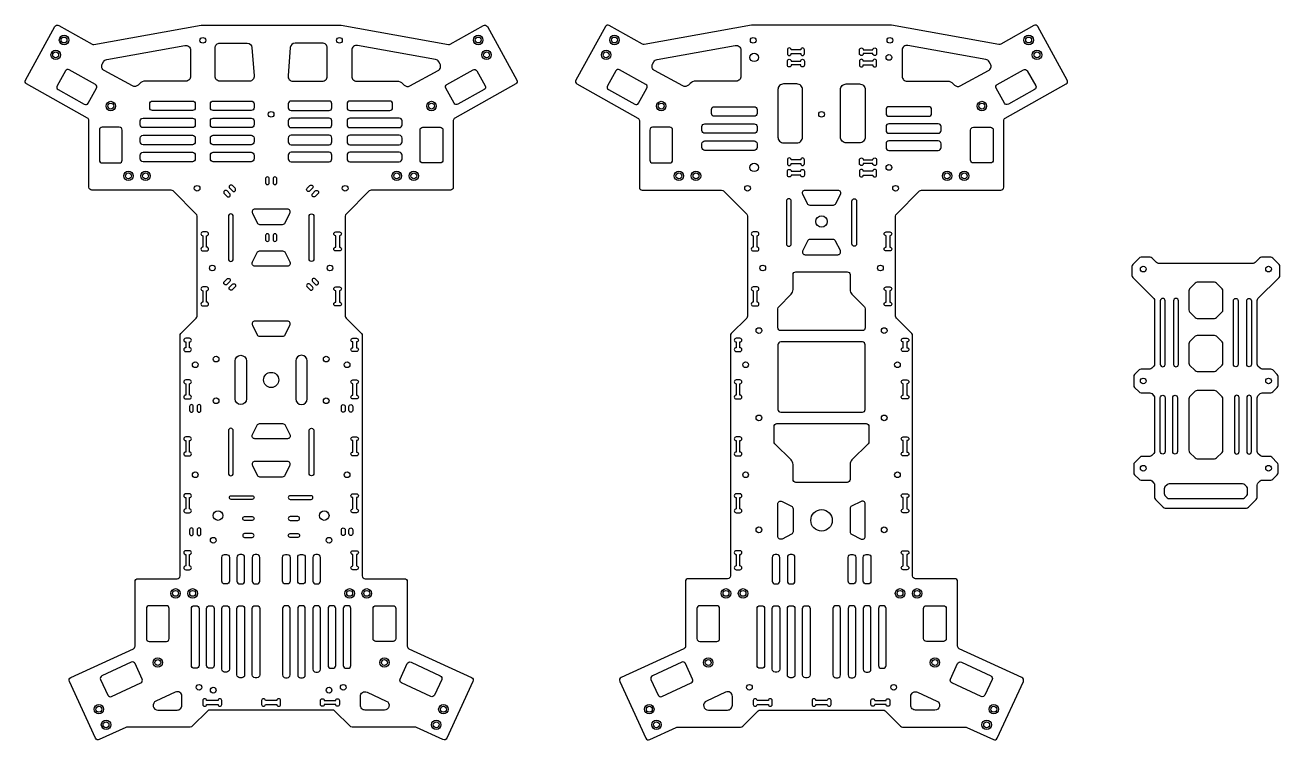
# Model space of a CAD drawing. Header units: millimetres. Extents: x -130 to 2530, y -190 to 187.
# Drawn here: x -130 to 532, y -190 to 187 of the extents above; entities that cross this region are included whole.
import ezdxf

# ---------------------------------------------------------------- set-up
doc = ezdxf.new("R2010")
doc.units = ezdxf.units.MM
doc.layers.add('CNC', color=7, linetype='Continuous')

msp = doc.modelspace()

# ---------------------------------------------------------------- linework, layer by layer
at = {"layer": 'CNC'}
for points in [[(-47.56, 24.44), (-39.44, 32.56, 0.198912), (-39, 33.62), (-39, 86.38, 0.198912), (-39.44, 87.44), (-51.6, 99.6, 0.198912), (-52.66, 100.04), (-94.49, 100.04, -0.414214), (-95.99, 101.54), (-95.99, 136.66, 0.271057), (-96.75, 137.97), (-128.88, 156.02, -0.411704), (-129.45, 158.05), (-113.92, 186.26, -0.416256), (-111.87, 186.84), (-94.38, 177.05, 0.173542), (-93.38, 176.88), (-36.91, 186.98), (-36.65, 187), (36.65, 187, -0.044259), (36.91, 186.98), (93.38, 176.88, 0.173542), (94.38, 177.05), (111.87, 186.84, -0.416256), (113.92, 186.26), (129.45, 158.05, -0.411704), (128.88, 156.02), (96.75, 137.97, 0.271057), (95.99, 136.66), (95.99, 101.54, -0.414214), (94.49, 100.04), (52.66, 100.04, 0.198912), (51.6, 99.6), (39.44, 87.44, 0.198912), (39, 86.38), (39, 33.62, 0.198912), (39.44, 32.56), (47.56, 24.44, -0.198912), (48, 23.38), (48, 18.38), (48, -103.3, 0.414214), (49.5, -104.8), (70.21, -104.8, -0.414214), (71.71, -106.3), (71.71, -140.31, 0.29265), (72.58, -141.68), (105.6, -156.9, -0.414214), (106.33, -158.89), (92.52, -188.86, -0.414214), (90.53, -189.59), (76.53, -183.14, 0.108421), (75.9, -183), (42.62, -183, -0.198912), (41.56, -182.56), (33.44, -174.44, 0.198912), (32.38, -174), (-32.38, -174, 0.198912), (-33.44, -174.44), (-41.56, -182.56, -0.198912), (-42.62, -183), (-75.9, -183, 0.108421), (-76.53, -183.14), (-90.53, -189.59, -0.414214), (-92.52, -188.86), (-106.33, -158.89, -0.414214), (-105.6, -156.9), (-72.58, -141.68, 0.29265), (-71.71, -140.31), (-71.71, -106.3, -0.414214), (-70.21, -104.8), (-49.5, -104.8, 0.414214), (-48, -103.3), (-48, 18.38), (-48, 23.38, -0.198912)], [(337.56, 24.44), (329.44, 32.56, -0.198912), (329, 33.62), (329, 86.38, -0.198912), (329.44, 87.44), (341.6, 99.6, -0.198912), (342.66, 100.04), (384.49, 100.04, 0.414214), (385.99, 101.54), (385.99, 136.66, -0.271057), (386.75, 137.97), (418.88, 156.02, 0.411704), (419.45, 158.05), (403.92, 186.26, 0.416256), (401.87, 186.84), (384.38, 177.05, -0.173542), (383.38, 176.88), (326.91, 186.98), (326.65, 187), (253.35, 187, 0.044259), (253.09, 186.98), (196.62, 176.88, -0.173542), (195.62, 177.05), (178.13, 186.84, 0.416256), (176.08, 186.26), (160.55, 158.05, 0.411704), (161.12, 156.02), (193.25, 137.97, -0.271057), (194.01, 136.66), (194.01, 101.54, 0.414214), (195.51, 100.04), (237.34, 100.04, -0.198912), (238.4, 99.6), (250.56, 87.44, -0.198912), (251, 86.38), (251, 33.62, -0.198912), (250.56, 32.56), (242.44, 24.44, 0.198912), (242, 23.38), (242, 18.38), (242, -103.3, -0.414214), (240.5, -104.8), (219.79, -104.8, 0.414214), (218.29, -106.3), (218.29, -140.31, -0.29265), (217.42, -141.68), (184.4, -156.9, 0.414214), (183.67, -158.89), (197.48, -188.86, 0.414214), (199.47, -189.59), (213.47, -183.14, -0.108421), (214.1, -183), (247.38, -183, 0.198912), (248.44, -182.56), (256.56, -174.44, -0.198912), (257.62, -174), (322.38, -174, -0.198912), (323.44, -174.44), (331.56, -182.56, 0.198912), (332.62, -183), (365.9, -183, -0.108421), (366.53, -183.14), (380.53, -189.59, 0.414214), (382.52, -188.86), (396.33, -158.89, 0.414214), (395.6, -156.9), (362.58, -141.68, -0.29265), (361.71, -140.31), (361.71, -106.3, 0.414214), (360.21, -104.8), (339.5, -104.8, -0.414214), (338, -103.3), (338, 18.38), (338, 23.38, 0.198912)], [(-88.99, 166.47), (-88.31, 167.7, -0.226362), (-86.56, 168.96), (-45.44, 176.31, -0.467035), (-42.5, 173.85), (-42.5, 160, -0.414214), (-45, 157.5), (-66.38, 157.5, 0.198912), (-69.21, 156.33), (-70.13, 155.41, -0.332122), (-73.09, 154.98), (-87.99, 163.07, -0.416028)], [(-29.5, 160), (-29.5, 175, -0.414214), (-27, 177.5), (-12.58, 177.5, -0.39147), (-10.09, 175.2), (-8.92, 160.2, -0.437329), (-11.41, 157.5), (-27, 157.5, -0.414214)], [(29.5, 160), (29.5, 175, 0.414214), (27, 177.5), (12.58, 177.5, 0.39147), (10.09, 175.2), (8.92, 160.2, 0.437329), (11.41, 157.5), (27, 157.5, 0.414214)], [(88.99, 166.47), (88.31, 167.7, 0.226362), (86.56, 168.96), (45.44, 176.31, 0.467035), (42.5, 173.85), (42.5, 160, 0.414214), (45, 157.5), (66.38, 157.5, -0.198912), (69.21, 156.33), (70.13, 155.41, 0.332122), (73.09, 154.98), (87.99, 163.07, 0.416028)], [(201.01, 166.47), (201.69, 167.7, -0.226362), (203.44, 168.96), (244.56, 176.31, -0.467035), (247.5, 173.85), (247.5, 160, -0.414214), (245, 157.5), (223.62, 157.5, 0.198912), (220.79, 156.33), (219.87, 155.41, -0.332122), (216.91, 154.98), (202.01, 163.07, -0.416028)], [(279, 172, 1), (281, 172), (281, 174, 1), (279, 174), (274, 174, 1), (272, 174), (272, 173), (272, 172, 1), (274, 172)], [(317, 174, -1), (319, 174), (319, 173), (319, 172, -1), (317, 172), (312, 172, -1), (310, 172), (310, 174, -1), (312, 174)], [(378.99, 166.47), (378.31, 167.7, 0.226362), (376.56, 168.96), (335.44, 176.31, 0.467035), (332.5, 173.85), (332.5, 160, 0.414214), (335, 157.5), (356.38, 157.5, -0.198912), (359.21, 156.33), (360.13, 155.41, 0.332122), (363.09, 154.98), (377.99, 163.07, 0.416028)], [(279, 168, -1), (281, 168), (281, 166, -1), (279, 166), (274, 166, -1), (272, 166), (272, 167), (272, 168, -1), (274, 168)], [(317, 166, 1), (319, 166), (319, 167), (319, 168, 1), (317, 168), (312, 168, 1), (310, 168), (310, 166, 1), (312, 166)], [(-96.4, 145.86), (-92, 153.71, 0.414214), (-92.58, 155.75), (-106.38, 163.48, 0.414214), (-108.42, 162.91), (-112.82, 155.05, 0.414214), (-112.25, 153.01), (-98.44, 145.28, 0.414214)], [(96.4, 145.86), (92, 153.71, -0.414214), (92.58, 155.75), (106.38, 163.48, -0.414214), (108.42, 162.91), (112.82, 155.05, -0.414214), (112.25, 153.01), (98.44, 145.28, -0.414214)], [(193.6, 145.86), (198, 153.71, 0.414214), (197.42, 155.75), (183.62, 163.48, 0.414214), (181.58, 162.91), (177.18, 155.05, 0.414214), (177.75, 153.01), (191.56, 145.28, 0.414214)], [(386.4, 145.86), (382, 153.71, -0.414214), (382.58, 155.75), (396.38, 163.48, -0.414214), (398.42, 162.91), (402.82, 155.05, -0.414214), (402.25, 153.01), (388.44, 145.28, -0.414214)], [(270, 125), (277, 125, 0.414214), (280, 128), (280, 153, 0.414214), (277, 156), (270, 156, 0.414214), (267, 153), (267, 128, 0.414214)], [(313, 153), (313, 128, -0.414214), (310, 125), (303, 125, -0.414214), (300, 128), (300, 153, -0.414214), (303, 156), (310, 156, -0.414214)], [(-41.5, 142), (-62.5, 142, -0.414214), (-64, 143.5), (-64, 145.5, -0.414214), (-62.5, 147), (-41.5, 147, -0.414214), (-40, 145.5), (-40, 143.5, -0.414214)], [(-30.5, 147), (-10.5, 147, -0.414214), (-9, 145.5), (-9, 143.5, -0.414214), (-10.5, 142), (-30.5, 142, -0.414214), (-32, 143.5), (-32, 145.5, -0.414214)], [(30.5, 147), (10.5, 147, 0.414214), (9, 145.5), (9, 143.5, 0.414214), (10.5, 142), (30.5, 142, 0.414214), (32, 143.5), (32, 145.5, 0.414214)], [(41.5, 142), (62.5, 142, 0.414214), (64, 143.5), (64, 145.5, 0.414214), (62.5, 147), (41.5, 147, 0.414214), (40, 145.5), (40, 143.5, 0.414214)], [(254.5, 139), (233.5, 139, -0.414214), (232, 140.5), (232, 142.5, -0.414214), (233.5, 144), (254.5, 144, -0.414214), (256, 142.5), (256, 140.5, -0.414214)], [(325.5, 139), (346.5, 139, 0.414214), (348, 140.5), (348, 142.5, 0.414214), (346.5, 144), (325.5, 144, 0.414214), (324, 142.5), (324, 140.5, 0.414214)], [(-79.99, 133.21), (-88.99, 133.21, 0.414214), (-90.49, 131.71), (-90.49, 115.89, 0.414214), (-88.99, 114.39), (-79.99, 114.39, 0.414214), (-78.49, 115.89), (-78.49, 131.71, 0.414214)], [(-41.5, 133), (-67.5, 133, -0.414214), (-69, 134.5), (-69, 136.5, -0.414214), (-67.5, 138), (-41.5, 138, -0.414214), (-40, 136.5), (-40, 134.5, -0.414214)], [(-30.5, 138), (-10.5, 138, -0.414214), (-9, 136.5), (-9, 134.5, -0.414214), (-10.5, 133), (-30.5, 133, -0.414214), (-32, 134.5), (-32, 136.5, -0.414214)], [(30.5, 138), (10.5, 138, 0.414214), (9, 136.5), (9, 134.5, 0.414214), (10.5, 133), (30.5, 133, 0.414214), (32, 134.5), (32, 136.5, 0.414214)], [(41.5, 133), (67.5, 133, 0.414214), (69, 134.5), (69, 136.5, 0.414214), (67.5, 138), (41.5, 138, 0.414214), (40, 136.5), (40, 134.5, 0.414214)], [(79.99, 133.21), (88.99, 133.21, -0.414214), (90.49, 131.71), (90.49, 115.89, -0.414214), (88.99, 114.39), (79.99, 114.39, -0.414214), (78.49, 115.89), (78.49, 131.71, -0.414214)], [(210.01, 133.21), (201.01, 133.21, 0.414214), (199.51, 131.71), (199.51, 115.89, 0.414214), (201.01, 114.39), (210.01, 114.39, 0.414214), (211.51, 115.89), (211.51, 131.71, 0.414214)], [(254.5, 130), (228.5, 130, -0.414214), (227, 131.5), (227, 133.5, -0.414214), (228.5, 135), (254.5, 135, -0.414214), (256, 133.5), (256, 131.5, -0.414214)], [(325.5, 130), (351.5, 130, 0.414214), (353, 131.5), (353, 133.5, 0.414214), (351.5, 135), (325.5, 135, 0.414214), (324, 133.5), (324, 131.5, 0.414214)], [(369.99, 133.21), (378.99, 133.21, -0.414214), (380.49, 131.71), (380.49, 115.89, -0.414214), (378.99, 114.39), (369.99, 114.39, -0.414214), (368.49, 115.89), (368.49, 131.71, -0.414214)], [(-41.5, 124), (-67.5, 124, -0.414214), (-69, 125.5), (-69, 127.5, -0.414214), (-67.5, 129), (-41.5, 129, -0.414214), (-40, 127.5), (-40, 125.5, -0.414214)], [(-30.5, 129), (-10.5, 129, -0.414214), (-9, 127.5), (-9, 125.5, -0.414214), (-10.5, 124), (-30.5, 124, -0.414214), (-32, 125.5), (-32, 127.5, -0.414214)], [(30.5, 129), (10.5, 129, 0.414214), (9, 127.5), (9, 125.5, 0.414214), (10.5, 124), (30.5, 124, 0.414214), (32, 125.5), (32, 127.5, 0.414214)], [(41.5, 124), (67.5, 124, 0.414214), (69, 125.5), (69, 127.5, 0.414214), (67.5, 129), (41.5, 129, 0.414214), (40, 127.5), (40, 125.5, 0.414214)], [(254.5, 121), (228.5, 121, -0.414214), (227, 122.5), (227, 124.5, -0.414214), (228.5, 126), (254.5, 126, -0.414214), (256, 124.5), (256, 122.5, -0.414214)], [(325.5, 121), (351.5, 121, 0.414214), (353, 122.5), (353, 124.5, 0.414214), (351.5, 126), (325.5, 126, 0.414214), (324, 124.5), (324, 122.5, 0.414214)], [(-41.5, 115), (-67.5, 115, -0.414214), (-69, 116.5), (-69, 118.5, -0.414214), (-67.5, 120), (-41.5, 120, -0.414214), (-40, 118.5), (-40, 116.5, -0.414214)], [(-30.5, 120), (-10.5, 120, -0.414214), (-9, 118.5), (-9, 116.5, -0.414214), (-10.5, 115), (-30.5, 115, -0.414214), (-32, 116.5), (-32, 118.5, -0.414214)], [(30.5, 120), (10.5, 120, 0.414214), (9, 118.5), (9, 116.5, 0.414214), (10.5, 115), (30.5, 115, 0.414214), (32, 116.5), (32, 118.5, 0.414214)], [(41.5, 115), (67.5, 115, 0.414214), (69, 116.5), (69, 118.5, 0.414214), (67.5, 120), (41.5, 120, 0.414214), (40, 118.5), (40, 116.5, 0.414214)], [(279, 114, 1), (281, 114), (281, 116, 1), (279, 116), (274, 116, 1), (272, 116), (272, 115), (272, 114, 1), (274, 114)], [(317, 116, -1), (319, 116), (319, 115), (319, 114, -1), (317, 114), (312, 114, -1), (310, 114), (310, 116, -1), (312, 116)], [(-1, 104), (-1, 106, 0.414214), (-2, 107, 0.414214), (-3, 106), (-3, 104, 0.414214), (-2, 103), (-2, 103, 0.414214)], [(3, 104), (3, 106, 0.414214), (2, 107, 0.414214), (1, 106), (1, 104, 0.414214), (2, 103), (2, 103, 0.414214)], [(279, 110, -1), (281, 110), (281, 108, -1), (279, 108), (274, 108, -1), (272, 108), (272, 109), (272, 110, -1), (274, 110)], [(317, 108, 1), (319, 108), (319, 109), (319, 110, 1), (317, 110), (312, 110, 1), (310, 110), (310, 108, 1), (312, 108)], [(-24.66, 98.17), (-23.24, 96.76, 0.414214), (-21.83, 96.76, 0.414214), (-21.83, 98.17), (-23.24, 99.59, 0.414214), (-24.66, 99.59), (-24.66, 99.59, 0.414214)], [(-21.83, 101), (-20.41, 99.59, 0.414214), (-19, 99.59, 0.414214), (-19, 101), (-20.41, 102.41, 0.414214), (-21.83, 102.41), (-21.83, 102.41, 0.414214)], [(21.83, 101), (20.41, 99.59, -0.414214), (19, 99.59, -0.414214), (19, 101), (20.41, 102.41, -0.414214), (21.83, 102.41), (21.83, 102.41, -0.414214)], [(24.66, 98.17), (23.24, 96.76, -0.414214), (21.83, 96.76, -0.414214), (21.83, 98.17), (23.24, 99.59, -0.414214), (24.66, 99.59), (24.66, 99.59, -0.414214)], [(299.91, 97.83), (297.41, 92.83, -0.284079), (296.07, 92), (283.93, 92, -0.284079), (282.59, 92.83), (280.09, 97.83, -0.557537), (281.43, 100), (298.57, 100, -0.557537)], [(274, 94.25, 0.414214), (272.75, 95.5, 0.414214), (271.5, 94.25), (271.5, 71.75, 0.414214), (272.75, 70.5, 0.414214), (274, 71.75)], [(306, 94.25, -0.414214), (307.25, 95.5, -0.414214), (308.5, 94.25), (308.5, 71.75, -0.414214), (307.25, 70.5, -0.414214), (306, 71.75)], [(-20, 86.25, 0.414214), (-21.25, 87.5, 0.414214), (-22.5, 86.25), (-22.5, 63.75, 0.414214), (-21.25, 62.5, 0.414214), (-20, 63.75)], [(-9.91, 87.83), (-7.41, 82.83, 0.284079), (-6.07, 82), (6.07, 82, 0.284079), (7.41, 82.83), (9.91, 87.83, 0.557537), (8.57, 90), (-8.57, 90, 0.557537)], [(20, 86.25, -0.414214), (21.25, 87.5, -0.414214), (22.5, 86.25), (22.5, 63.75, -0.414214), (21.25, 62.5, -0.414214), (20, 63.75)], [(-34, 68, 1), (-34, 70), (-34, 76, 1), (-34, 78), (-35, 78), (-36, 78, 1), (-36, 76), (-36, 70, 1), (-36, 68)], [(-1, 74), (-1, 76, 0.414214), (-2, 77, 0.414214), (-3, 76), (-3, 74, 0.414214), (-2, 73), (-2, 73, 0.414214)], [(3, 74), (3, 76, 0.414214), (2, 77, 0.414214), (1, 76), (1, 74, 0.414214), (2, 73), (2, 73, 0.414214)], [(34, 68, -1), (34, 70), (34, 76, -1), (34, 78), (35, 78), (36, 78, -1), (36, 76), (36, 70, -1), (36, 68)], [(256, 68, 1), (256, 70), (256, 76, 1), (256, 78), (255, 78), (254, 78, 1), (254, 76), (254, 70, 1), (254, 68)], [(299.91, 68.17), (297.41, 73.17, 0.284079), (296.07, 74), (283.93, 74, 0.284079), (282.59, 73.17), (280.09, 68.17, 0.557537), (281.43, 66), (298.57, 66, 0.557537)], [(324, 68, -1), (324, 70), (324, 76, -1), (324, 78), (325, 78), (326, 78, -1), (326, 76), (326, 70, -1), (326, 68)], [(-9.91, 62.17), (-7.41, 67.17, -0.284079), (-6.07, 68), (6.07, 68, -0.284079), (7.41, 67.17), (9.91, 62.17, -0.557537), (8.57, 60), (-8.57, 60, -0.557537)], [(457.3, 64.25), (453.94, 60.89, 0.198912), (453.5, 59.83), (453.5, 55.07, 0.198912), (453.94, 54.01), (465.06, 42.89, -0.198912), (465.5, 41.83), (465.5, 8.31, -0.198912), (465.06, 7.25), (463.94, 6.13, -0.198912), (462.88, 5.69), (458.36, 5.69, 0.198912), (457.3, 5.25), (454.94, 2.89, 0.198912), (454.5, 1.83), (454.5, -2.93, 0.198912), (454.94, -3.99), (457.3, -6.35, 0.198912), (458.36, -6.79), (462.88, -6.79, -0.198912), (463.94, -7.23), (465.06, -8.35, -0.198912), (465.5, -9.41), (465.5, -37.69, -0.198912), (465.06, -38.75), (463.94, -39.87, -0.198912), (462.88, -40.31), (458.86, -40.31, 0.198912), (457.8, -40.75), (454.94, -43.61, 0.198912), (454.5, -44.67), (454.5, -48.93, 0.198912), (454.94, -49.99), (457.3, -52.35, 0.198912), (458.36, -52.79), (462.88, -52.79, -0.198912), (463.94, -53.23), (465.06, -54.35, -0.198912), (465.5, -55.41), (465.5, -61.93, 0.198912), (465.94, -62.99), (470.06, -67.11, 0.198912), (471.12, -67.55), (513.88, -67.55, 0.198912), (514.94, -67.11), (519.06, -62.99, 0.198912), (519.5, -61.93), (519.5, -55.41, -0.198912), (519.94, -54.35), (521.06, -53.23, -0.198912), (522.12, -52.79), (526.64, -52.79, 0.198912), (527.7, -52.35), (530.06, -49.99, 0.198912), (530.5, -48.93), (530.5, -44.67, 0.198912), (530.06, -43.61), (527.2, -40.75, 0.198912), (526.14, -40.31), (522.12, -40.31, -0.198912), (521.06, -39.87), (519.94, -38.75, -0.198912), (519.5, -37.69), (519.5, -9.41, -0.198912), (519.94, -8.35), (521.06, -7.23, -0.198912), (522.12, -6.79), (526.64, -6.79, 0.198912), (527.7, -6.35), (530.06, -3.99, 0.198912), (530.5, -2.93), (530.5, 1.83, 0.198912), (530.06, 2.89), (527.7, 5.25, 0.198912), (526.64, 5.69), (522.12, 5.69, -0.198912), (521.06, 6.13), (519.94, 7.25, -0.198912), (519.5, 8.31), (519.5, 41.83, -0.198912), (519.94, 42.89), (531.06, 54.01, 0.198912), (531.5, 55.07), (531.5, 59.83, 0.198912), (531.06, 60.89), (527.7, 64.25, 0.198912), (526.64, 64.69), (521.88, 64.69, 0.198912), (520.82, 64.25), (518.45, 61.89, -0.198912), (517.39, 61.45), (467.61, 61.45, -0.198912), (466.55, 61.89), (464.18, 64.25, 0.198912), (463.12, 64.69), (458.36, 64.69, 0.198912)], [(-24.66, 51.83), (-23.24, 53.24, -0.414214), (-21.83, 53.24, -0.414214), (-21.83, 51.83), (-23.24, 50.41, -0.414214), (-24.66, 50.41), (-24.66, 50.41, -0.414214)], [(24.66, 51.83), (23.24, 53.24, 0.414214), (21.83, 53.24, 0.414214), (21.83, 51.83), (23.24, 50.41, 0.414214), (24.66, 50.41), (24.66, 50.41, 0.414214)], [(273.97, 45.15, 0.198912), (275, 47.62), (275, 55.5, -0.414214), (276.5, 57), (303.5, 57, -0.414214), (305, 55.5), (305, 47.62, 0.198912), (306.03, 45.15), (312.56, 38.61, -0.198912), (313, 37.55), (313, 27.5, -0.414214), (311.5, 26), (268.5, 26, -0.414214), (267, 27.5), (267, 37.55, -0.198912), (267.44, 38.61)], [(-34, 39, 1), (-34, 41), (-34, 47, 1), (-34, 49), (-35, 49), (-36, 49, 1), (-36, 47), (-36, 41, 1), (-36, 39)], [(-21.83, 49), (-20.41, 50.41, -0.414214), (-19, 50.41, -0.414214), (-19, 49), (-20.41, 47.59, -0.414214), (-21.83, 47.59), (-21.83, 47.59, -0.414214)], [(21.83, 49), (20.41, 50.41, 0.414214), (19, 50.41, 0.414214), (19, 49), (20.41, 47.59, 0.414214), (21.83, 47.59), (21.83, 47.59, 0.414214)], [(34, 39, -1), (34, 41), (34, 47, -1), (34, 49), (35, 49), (36, 49, -1), (36, 47), (36, 41, -1), (36, 39)], [(256, 39, 1), (256, 41), (256, 47, 1), (256, 49), (255, 49), (254, 49, 1), (254, 47), (254, 41, 1), (254, 39)], [(324, 39, -1), (324, 41), (324, 47, -1), (324, 49), (325, 49), (326, 49, -1), (326, 47), (326, 41, -1), (326, 39)], [(497.05, 51.45), (487.95, 51.45, 0.198912), (486.89, 51.01), (483.94, 48.06, 0.198912), (483.5, 47), (483.5, 36.9, 0.198912), (483.94, 35.84), (486.89, 32.89, 0.198912), (487.95, 32.45), (497.05, 32.45, 0.198912), (498.11, 32.89), (501.06, 35.84, 0.198912), (501.5, 36.9), (501.5, 47, 0.198912), (501.06, 48.06), (498.11, 51.01, 0.198912)], [(469.75, 42.95, 0.414214), (468.5, 41.7), (468.5, 8.2, 0.414214), (469.75, 6.95, 0.414214), (471, 8.2), (471, 41.7, 0.414214)], [(476.75, 42.95, 0.414214), (475.5, 41.7), (475.5, 8.2, 0.414214), (476.75, 6.95, 0.414214), (478, 8.2), (478, 41.7, 0.414214)], [(508.25, 42.95, -0.414214), (509.5, 41.7), (509.5, 8.2, -0.414214), (508.25, 6.95, -0.414214), (507, 8.2), (507, 41.7, -0.414214)], [(515.25, 42.95, -0.414214), (516.5, 41.7), (516.5, 8.2, -0.414214), (515.25, 6.95, -0.414214), (514, 8.2), (514, 41.7, -0.414214)], [(-9.91, 28.83), (-7.41, 23.83, 0.284079), (-6.07, 23), (6.07, 23, 0.284079), (7.41, 23.83), (9.91, 28.83, 0.557537), (8.57, 31), (-8.57, 31, 0.557537)], [(-43, 15, 1), (-43, 17), (-43, 20, 1), (-43, 22), (-44, 22), (-45, 22, 1), (-45, 20), (-45, 17, 1), (-45, 15)], [(43, 15, -1), (43, 17), (43, 20, -1), (43, 22), (44, 22), (45, 22, -1), (45, 20), (45, 17, -1), (45, 15)], [(247, 15, 1), (247, 17), (247, 20, 1), (247, 22), (246, 22), (245, 22, 1), (245, 20), (245, 17, 1), (245, 15)], [(311.5, 20), (268.5, 20, 0.414214), (267, 18.5), (267, -15.5, 0.414214), (268.5, -17), (311.5, -17, 0.414214), (313, -15.5), (313, 18.5, 0.414214)], [(333, 15, -1), (333, 17), (333, 20, -1), (333, 22), (334, 22), (335, 22, -1), (335, 20), (335, 17, -1), (335, 15)], [(497.05, 23.45), (487.95, 23.45, 0.198912), (486.89, 23.01), (483.94, 20.06, 0.198912), (483.5, 19), (483.5, 8.9, 0.198912), (483.94, 7.84), (486.89, 4.89, 0.198912), (487.95, 4.45), (497.05, 4.45, 0.198912), (498.11, 4.89), (501.06, 7.84, 0.198912), (501.5, 8.9), (501.5, 19, 0.198912), (501.06, 20.06), (498.11, 23.01, 0.198912)], [(-19, 10, -1), (-13, 10), (-13, -10, -1), (-19, -10)], [(19, 10, 1), (13, 10), (13, -10, 1), (19, -10)], [(-43, -10, 1), (-43, -8), (-43, -2, 1), (-43, 0), (-44, 0), (-45, 0, 1), (-45, -2), (-45, -8, 1), (-45, -10)], [(43, -10, -1), (43, -8), (43, -2, -1), (43, 0), (44, 0), (45, 0, -1), (45, -2), (45, -8, -1), (45, -10)], [(247, -10, 1), (247, -8), (247, -2, 1), (247, 0), (246, 0), (245, 0, 1), (245, -2), (245, -8, 1), (245, -10)], [(333, -10, -1), (333, -8), (333, -2, -1), (333, 0), (334, 0), (335, 0, -1), (335, -2), (335, -8, -1), (335, -10)], [(498.11, -41.11), (501.06, -38.16, 0.198912), (501.5, -37.1), (501.5, -10, 0.198912), (501.06, -8.94), (498.11, -5.99, 0.198912), (497.05, -5.55), (487.95, -5.55, 0.198912), (486.89, -5.99), (483.94, -8.94, 0.198912), (483.5, -10), (483.5, -37.1, 0.198912), (483.94, -38.16), (486.89, -41.11, 0.198912), (487.95, -41.55), (497.05, -41.55, 0.198912)], [(-41, -16), (-41, -14, 0.414214), (-42, -13, 0.414214), (-43, -14), (-43, -16, 0.414214), (-42, -17), (-42, -17, 0.414214)], [(-37, -16), (-37, -14, 0.414214), (-38, -13, 0.414214), (-39, -14), (-39, -16, 0.414214), (-38, -17), (-38, -17, 0.414214)], [(37, -16), (37, -14, -0.414214), (38, -13, -0.414214), (39, -14), (39, -16, -0.414214), (38, -17), (38, -17, -0.414214)], [(41, -16), (41, -14, -0.414214), (42, -13, -0.414214), (43, -14), (43, -16, -0.414214), (42, -17), (42, -17, -0.414214)], [(-20, -26.75, 0.414214), (-21.25, -25.5, 0.414214), (-22.5, -26.75), (-22.5, -49.25, 0.414214), (-21.25, -50.5, 0.414214), (-20, -49.25)], [(-9.91, -28.83), (-7.41, -23.83, -0.284079), (-6.07, -23), (6.07, -23, -0.284079), (7.41, -23.83), (9.91, -28.83, -0.557537), (8.57, -31), (-8.57, -31, -0.557537)], [(20, -26.75, -0.414214), (21.25, -25.5, -0.414214), (22.5, -26.75), (22.5, -49.25, -0.414214), (21.25, -50.5, -0.414214), (20, -49.25)], [(273.97, -42.15), (265.44, -33.61, -0.198912), (265, -32.55), (265, -24.5, -0.414214), (266.5, -23), (313.5, -23, -0.414214), (315, -24.5), (315, -32.55, -0.198912), (314.56, -33.61), (306.03, -42.15, 0.198912), (305, -44.62), (305, -52.5, -0.414214), (303.5, -54), (276.5, -54, -0.414214), (275, -52.5), (275, -44.62, 0.198912)], [(-43, -40, 1), (-43, -38), (-43, -32, 1), (-43, -30), (-44, -30), (-45, -30, 1), (-45, -32), (-45, -38, 1), (-45, -40)], [(43, -40, -1), (43, -38), (43, -32, -1), (43, -30), (44, -30), (45, -30, -1), (45, -32), (45, -38, -1), (45, -40)], [(247, -40, 1), (247, -38), (247, -32, 1), (247, -30), (246, -30), (245, -30, 1), (245, -32), (245, -38, 1), (245, -40)], [(333, -40, -1), (333, -38), (333, -32, -1), (333, -30), (334, -30), (335, -30, -1), (335, -32), (335, -38, -1), (335, -40)], [(-9.91, -45.17), (-7.41, -50.17, 0.284079), (-6.07, -51), (6.07, -51, 0.284079), (7.41, -50.17), (9.91, -45.17, 0.557537), (8.57, -43), (-8.57, -43, 0.557537)], [(470.94, -60.92), (472.13, -62.11, 0.198912), (473.19, -62.55), (511.81, -62.55, 0.198912), (512.87, -62.11), (514.06, -60.92, 0.198912), (514.5, -59.86), (514.5, -57.41, 0.198912), (514.06, -56.35), (512.94, -55.23, 0.198912), (511.88, -54.79), (473.12, -54.79, 0.198912), (472.06, -55.23), (470.94, -56.35, 0.198912), (470.5, -57.41), (470.5, -59.86, 0.198912)], [(-43, -70, 1), (-43, -68), (-43, -62, 1), (-43, -60), (-44, -60), (-45, -60, 1), (-45, -62), (-45, -68, 1), (-45, -70)], [(-21, -63, -0.414214), (-22, -62), (-22, -62, -0.414214), (-21, -61), (-10, -61, -0.414214), (-9, -62, -0.414214), (-10, -63)], [(21, -63, 0.414214), (22, -62), (22, -62, 0.414214), (21, -61), (10, -61, 0.414214), (9, -62, 0.414214), (10, -63)], [(43, -70, -1), (43, -68), (43, -62, -1), (43, -60), (44, -60), (45, -60, -1), (45, -62), (45, -68, -1), (45, -70)], [(247, -70, 1), (247, -68), (247, -62, 1), (247, -60), (246, -60), (245, -60, 1), (245, -62), (245, -68, 1), (245, -70)], [(269.17, -64.01), (274.17, -66.51, -0.284079), (275, -67.85), (275, -80, -0.284079), (274.17, -81.34), (269.17, -83.84, -0.557537), (267, -82.5), (267, -65.35, -0.557537)], [(310.83, -64.01), (305.83, -66.51, 0.284079), (305, -67.85), (305, -80, 0.284079), (305.83, -81.34), (310.83, -83.84, 0.557537), (313, -82.5), (313, -65.35, 0.557537)], [(333, -70, -1), (333, -68), (333, -62, -1), (333, -60), (334, -60), (335, -60, -1), (335, -62), (335, -68, -1), (335, -70)], [(-41, -81), (-41, -79, 0.414214), (-42, -78, 0.414214), (-43, -79), (-43, -81, 0.414214), (-42, -82), (-42, -82, 0.414214)], [(-37, -81), (-37, -79, 0.414214), (-38, -78, 0.414214), (-39, -79), (-39, -81, 0.414214), (-38, -82), (-38, -82, 0.414214)], [(37, -81), (37, -79, -0.414214), (38, -78, -0.414214), (39, -79), (39, -81, -0.414214), (38, -82), (38, -82, -0.414214)], [(41, -81), (41, -79, -0.414214), (42, -78, -0.414214), (43, -79), (43, -81, -0.414214), (42, -82), (42, -82, -0.414214)], [(-43, -100, 1), (-43, -98), (-43, -92, 1), (-43, -90), (-44, -90), (-45, -90, 1), (-45, -92), (-45, -98, 1), (-45, -100)], [(-26, -106), (-26, -93.5, -0.414214), (-24.5, -92), (-23.5, -92, -0.414214), (-22, -93.5), (-22, -106, -0.414214), (-23.5, -107.5), (-24.5, -107.5, -0.414214)], [(-14, -106), (-14, -93.5, 0.414214), (-15.5, -92), (-16.5, -92, 0.414214), (-18, -93.5), (-18, -106, 0.414214), (-16.5, -107.5), (-15.5, -107.5, 0.414214)], [(-6, -106), (-6, -93.5, 0.414214), (-7.5, -92), (-8.5, -92, 0.414214), (-10, -93.5), (-10, -106, 0.414214), (-8.5, -107.5), (-7.5, -107.5, 0.414214)], [(6, -106), (6, -93.5, -0.414214), (7.5, -92), (8.5, -92, -0.414214), (10, -93.5), (10, -106, -0.414214), (8.5, -107.5), (7.5, -107.5, -0.414214)], [(14, -106), (14, -93.5, -0.414214), (15.5, -92), (16.5, -92, -0.414214), (18, -93.5), (18, -106, -0.414214), (16.5, -107.5), (15.5, -107.5, -0.414214)], [(26, -106), (26, -93.5, 0.414214), (24.5, -92), (23.5, -92, 0.414214), (22, -93.5), (22, -106, 0.414214), (23.5, -107.5), (24.5, -107.5, 0.414214)], [(43, -100, -1), (43, -98), (43, -92, -1), (43, -90), (44, -90), (45, -90, -1), (45, -92), (45, -98, -1), (45, -100)], [(247, -100, 1), (247, -98), (247, -92, 1), (247, -90), (246, -90), (245, -90, 1), (245, -92), (245, -98, 1), (245, -100)], [(268, -106), (268, -93.5, 0.414214), (266.5, -92), (265.5, -92, 0.414214), (264, -93.5), (264, -106, 0.414214), (265.5, -107.5), (266.5, -107.5, 0.414214)], [(276, -106), (276, -93.5, 0.414214), (274.5, -92), (273.5, -92, 0.414214), (272, -93.5), (272, -106, 0.414214), (273.5, -107.5), (274.5, -107.5, 0.414214)], [(304, -106), (304, -93.5, -0.414214), (305.5, -92), (306.5, -92, -0.414214), (308, -93.5), (308, -106, -0.414214), (306.5, -107.5), (305.5, -107.5, -0.414214)], [(312, -106), (312, -93.5, -0.414214), (313.5, -92), (314.5, -92, -0.414214), (316, -93.5), (316, -106, -0.414214), (314.5, -107.5), (313.5, -107.5, -0.414214)], [(333, -100, -1), (333, -98), (333, -92, -1), (333, -90), (334, -90), (335, -90, -1), (335, -92), (335, -98, -1), (335, -100)], [(-64.21, -137.82), (-55.21, -137.82, 0.414214), (-53.71, -136.32), (-53.71, -120.5, 0.414214), (-55.21, -119), (-64.21, -119, 0.414214), (-65.71, -120.5), (-65.71, -136.32, 0.414214)], [(-39.5, -152), (-40.5, -152, -0.414214), (-42, -150.5), (-42, -120.5, -0.414214), (-40.5, -119), (-39.5, -119, -0.414214), (-38, -120.5), (-38, -150.5, -0.414214)], [(-14, -120.5), (-14, -155.5, -0.414214), (-15.5, -157), (-16.5, -157, -0.414214), (-18, -155.5), (-18, -120.5, -0.414214), (-16.5, -119), (-15.5, -119, -0.414214)], [(-6, -120.5), (-6, -155.5, -0.414214), (-7.5, -157), (-8.5, -157, -0.414214), (-10, -155.5), (-10, -120.5, -0.414214), (-8.5, -119), (-7.5, -119, -0.414214)], [(6, -120.5), (6, -155.5, 0.414214), (7.5, -157), (8.5, -157, 0.414214), (10, -155.5), (10, -120.5, 0.414214), (8.5, -119), (7.5, -119, 0.414214)], [(14, -120.5), (14, -155.5, 0.414214), (15.5, -157), (16.5, -157, 0.414214), (18, -155.5), (18, -120.5, 0.414214), (16.5, -119), (15.5, -119, 0.414214)], [(39.5, -152), (40.5, -152, 0.414214), (42, -150.5), (42, -120.5, 0.414214), (40.5, -119), (39.5, -119, 0.414214), (38, -120.5), (38, -150.5, 0.414214)], [(64.21, -137.82), (55.21, -137.82, -0.414214), (53.71, -136.32), (53.71, -120.5, -0.414214), (55.21, -119), (64.21, -119, -0.414214), (65.71, -120.5), (65.71, -136.32, -0.414214)], [(225.79, -137.82), (234.79, -137.82, 0.414214), (236.29, -136.32), (236.29, -120.5, 0.414214), (234.79, -119), (225.79, -119, 0.414214), (224.29, -120.5), (224.29, -136.32, 0.414214)], [(276, -120.5), (276, -155.5, -0.414214), (274.5, -157), (273.5, -157, -0.414214), (272, -155.5), (272, -120.5, -0.414214), (273.5, -119), (274.5, -119, -0.414214)], [(284, -120.5), (284, -155.5, -0.414214), (282.5, -157), (281.5, -157, -0.414214), (280, -155.5), (280, -120.5, -0.414214), (281.5, -119), (282.5, -119, -0.414214)], [(296, -120.5), (296, -155.5, 0.414214), (297.5, -157), (298.5, -157, 0.414214), (300, -155.5), (300, -120.5, 0.414214), (298.5, -119), (297.5, -119, 0.414214)], [(304, -120.5), (304, -155.5, 0.414214), (305.5, -157), (306.5, -157, 0.414214), (308, -155.5), (308, -120.5, 0.414214), (306.5, -119), (305.5, -119, 0.414214)], [(354.21, -137.82), (345.21, -137.82, -0.414214), (343.71, -136.32), (343.71, -120.5, -0.414214), (345.21, -119), (354.21, -119, -0.414214), (355.71, -120.5), (355.71, -136.32, -0.414214)], [(-67.94, -157.7), (-71.7, -149.53, 0.414214), (-73.69, -148.8), (-89.13, -155.91, 0.414214), (-89.87, -157.9), (-86.1, -166.08, 0.414214), (-84.11, -166.81), (-68.67, -159.69, 0.414214)], [(67.94, -157.7), (71.7, -149.53, -0.414214), (73.69, -148.8), (89.13, -155.91, -0.414214), (89.87, -157.9), (86.1, -166.08, -0.414214), (84.11, -166.81), (68.67, -159.69, -0.414214)], [(222.06, -157.7), (218.3, -149.53, 0.414214), (216.31, -148.8), (200.87, -155.91, 0.414214), (200.13, -157.9), (203.9, -166.08, 0.414214), (205.89, -166.81), (221.33, -159.69, 0.414214)], [(357.94, -157.7), (361.7, -149.53, -0.414214), (363.69, -148.8), (379.13, -155.91, -0.414214), (379.87, -157.9), (376.1, -166.08, -0.414214), (374.11, -166.81), (358.67, -159.69, -0.414214)], [(-59.65, -174), (-49.5, -174, 0.414214), (-47, -171.5), (-47, -166.82, 0.547209), (-50.55, -164.55), (-60.69, -169.23, 0.804369)], [(59.65, -174), (49.5, -174, -0.414214), (47, -171.5), (47, -166.82, -0.547209), (50.55, -164.55), (60.69, -169.23, -0.804369)], [(230.35, -174), (240.5, -174, 0.414214), (243, -171.5), (243, -166.82, 0.547209), (239.45, -164.55), (229.31, -169.23, 0.804369)], [(349.65, -174), (339.5, -174, -0.414214), (337, -171.5), (337, -166.82, -0.547209), (340.55, -164.55), (350.69, -169.23, -0.804369)], [(-28, -171, 1), (-26, -171), (-26, -169, 1), (-28, -169), (-34, -169, 1), (-36, -169), (-36, -170), (-36, -171, 1), (-34, -171)], [(3, -171, 1), (5, -171), (5, -169, 1), (3, -169), (-3, -169, 1), (-5, -169), (-5, -170), (-5, -171, 1), (-3, -171)], [(28, -171, -1), (26, -171), (26, -169, -1), (28, -169), (34, -169, -1), (36, -169), (36, -170), (36, -171, -1), (34, -171)], [(262, -171, 1), (264, -171), (264, -169, 1), (262, -169), (256, -169, 1), (254, -169), (254, -170), (254, -171, 1), (256, -171)], [(293, -171, 1), (295, -171), (295, -169, 1), (293, -169), (287, -169, 1), (285, -169), (285, -170), (285, -171, 1), (287, -171)], [(318, -171, -1), (316, -171), (316, -169, -1), (318, -169), (324, -169, -1), (326, -169), (326, -170), (326, -171, -1), (324, -171)]]:
    msp.add_lwpolyline(points, format="xyb", close=True, dxfattribs=at)
for points in [[(469.75, -39.05, -0.414213), (468.5, -37.8), (468.5, -9.3, -0.414214), (469.75, -8.05, -0.414214), (471, -9.3), (471, -37.8, -0.414214), (469.75, -39.05, -0.414214)], [(476.25, -39.05, -0.414213), (475, -37.8), (475, -9.3, -0.414214), (476.25, -8.05, -0.414214), (477.5, -9.3), (477.5, -37.8, -0.414214), (476.25, -39.05, -0.414214)], [(508.75, -39.05, 0.414213), (510, -37.8), (510, -9.3, 0.414214), (508.75, -8.05, 0.414214), (507.5, -9.3), (507.5, -37.8, 0.414214), (508.75, -39.05, 0.414214)], [(515.25, -39.05, 0.414213), (516.5, -37.8), (516.5, -9.3, 0.414214), (515.25, -8.05, 0.414214), (514, -9.3), (514, -37.8, 0.414214), (515.25, -39.05, 0.414214)], [(-15, -73, -0.414214), (-14, -72), (-10, -72, -0.414214), (-9, -73, -0.414214), (-10, -74), (-14, -74, -0.414214), (-15, -73), (-15, -73)], [(15, -73, 0.414214), (14, -72), (10, -72, 0.414214), (9, -73, 0.414214), (10, -74), (14, -74, 0.414214), (15, -73), (15, -73)], [(-15, -82, 0.414214), (-14, -83), (-10, -83, 0.414214), (-9, -82, 0.414214), (-10, -81), (-14, -81, 0.414214), (-15, -82), (-15, -82)], [(15, -82, -0.414214), (14, -83), (10, -83, -0.414214), (9, -82, -0.414214), (10, -81), (14, -81, -0.414214), (15, -82), (15, -82)], [(-30, -150.5, -0.414214), (-31.5, -152), (-32.5, -152, -0.414214), (-34, -150.5), (-34, -120.5, -0.414214), (-32.5, -119), (-31.5, -119, -0.414214), (-30, -120.5), (-30, -150.5)], [(-24.5, -154, -0.414214), (-26, -152.5), (-26, -120.5, -0.414214), (-24.5, -119), (-23.5, -119, -0.414214), (-22, -120.5), (-22, -152.5, -0.414214), (-23.5, -154), (-24.5, -154)], [(24.5, -154, 0.414214), (26, -152.5), (26, -120.5, 0.414214), (24.5, -119), (23.5, -119, 0.414214), (22, -120.5), (22, -152.5, 0.414214), (23.5, -154), (24.5, -154)], [(30, -150.5, 0.414214), (31.5, -152), (32.5, -152, 0.414214), (34, -150.5), (34, -120.5, 0.414214), (32.5, -119), (31.5, -119, 0.414214), (30, -120.5), (30, -150.5)], [(260, -150.5, -0.414214), (258.5, -152), (257.5, -152, -0.414214), (256, -150.5), (256, -120.5, -0.414214), (257.5, -119), (258.5, -119, -0.414214), (260, -120.5), (260, -150.5)], [(265.5, -154, -0.414214), (264, -152.5), (264, -120.5, -0.414214), (265.5, -119), (266.5, -119, -0.414214), (268, -120.5), (268, -152.5, -0.414214), (266.5, -154), (265.5, -154)], [(314.5, -154, 0.414214), (316, -152.5), (316, -120.5, 0.414214), (314.5, -119), (313.5, -119, 0.414214), (312, -120.5), (312, -152.5, 0.414214), (313.5, -154), (314.5, -154)], [(320, -150.5, 0.414214), (321.5, -152), (322.5, -152, 0.414214), (324, -150.5), (324, -120.5, 0.414214), (322.5, -119), (321.5, -119, 0.414214), (320, -120.5), (320, -150.5)]]:
    msp.add_lwpolyline(points, format="xyb", dxfattribs=at)
for centre, radius in [((-109.12, 179.17), 2.5), ((-109.12, 179.17), 1.55), ((-36, 179), 1.5), ((36, 179), 1.5), ((109.12, 179.17), 2.5), ((109.12, 179.17), 1.55), ((180.88, 179.17), 2.5), ((180.88, 179.17), 1.55), ((254, 179), 1.5), ((326, 179), 1.5), ((399.12, 179.17), 2.5), ((399.12, 179.17), 1.55), ((-113.51, 171.31), 2.5), ((-113.51, 171.31), 1.55), ((113.51, 171.31), 2.5), ((113.51, 171.31), 1.55), ((176.49, 171.31), 2.5), ((176.49, 171.31), 1.55), ((254.5, 170), 2.2), ((403.51, 171.31), 2.5), ((403.51, 171.31), 1.55), ((325.5, 170), 1.5), ((-84.49, 144.35), 2.5), ((-84.49, 144.35), 1.55), ((84.49, 144.35), 2.5), ((84.49, 144.35), 1.55), ((205.51, 144.35), 2.5), ((205.51, 144.35), 1.55), ((374.49, 144.35), 2.5), ((374.49, 144.35), 1.55), ((0, 140), 1.5), ((290, 140), 1.5), ((254.5, 112), 2.2), ((325.5, 112), 1.5), ((-75.17, 107.54), 2.5), ((-75.17, 107.54), 1.55), ((-66.17, 107.54), 2.5), ((-66.17, 107.54), 1.55), ((66.17, 107.54), 2.5), ((66.17, 107.54), 1.55), ((75.17, 107.54), 2.5), ((75.17, 107.54), 1.55), ((214.83, 107.54), 2.5), ((214.83, 107.54), 1.55), ((223.83, 107.54), 2.5), ((223.83, 107.54), 1.55), ((356.17, 107.54), 2.5), ((356.17, 107.54), 1.55), ((365.17, 107.54), 2.5), ((365.17, 107.54), 1.55), ((-39, 101), 1.5), ((39, 101), 1.5), ((251, 101), 1.5), ((329, 101), 1.5), ((290, 83.5), 3), ((-31, 59), 1.5), ((31, 59), 1.5), ((259, 59), 1.5), ((321, 59), 1.5), ((459.5, 58.45), 1.5), ((525.5, 58.45), 1.5), ((257, 26), 1.5), ((323, 26), 1.5), ((-40, 8), 1.5), ((-29.02, 11), 1.5), ((29.02, 11), 1.5), ((40, 8), 1.5), ((250, 8), 1.5), ((330, 8), 1.5), ((0, 0), 4), ((459.5, -0.55), 1.5), ((525.5, -0.55), 1.5), ((-29.02, -11), 1.5), ((29.02, -11), 1.5), ((257, -20), 1.5), ((323, -20), 1.5), ((459.5, -46.55), 1.5), ((525.5, -46.55), 1.5), ((-40, -50), 1.5), ((40, -50), 1.5), ((250, -50), 1.5), ((330, -50), 1.5), ((-28, -71.5), 2.5), ((28, -71.5), 2.5), ((290, -74), 5.66), ((257, -79), 1.5), ((323, -79), 1.5), ((-30.5, -84.49), 1.5), ((30.5, -84.49), 1.5), ((-50.36, -112.5), 2.5), ((-50.36, -112.5), 1.55), ((-41.36, -112.5), 2.5), ((-41.36, -112.5), 1.55), ((41.36, -112.5), 2.5), ((41.36, -112.5), 1.55), ((50.36, -112.5), 2.5), ((50.36, -112.5), 1.55), ((239.64, -112.5), 2.5), ((239.64, -112.5), 1.55), ((248.64, -112.5), 2.5), ((248.64, -112.5), 1.55), ((331.36, -112.5), 2.5), ((331.36, -112.5), 1.55), ((340.36, -112.5), 2.5), ((340.36, -112.5), 1.55), ((-59.71, -148.95), 2.5), ((-59.71, -148.95), 1.55), ((59.71, -148.95), 2.5), ((59.71, -148.95), 1.55), ((230.29, -148.95), 2.5), ((230.29, -148.95), 1.55), ((349.71, -148.95), 2.5), ((349.71, -148.95), 1.55), ((-38, -162), 1.5), ((-30.5, -163.51), 1.5), ((30.5, -163.51), 1.5), ((38, -162), 1.5), ((252, -162), 1.5), ((328, -162), 1.5), ((-90.76, -173.57), 2.5), ((90.76, -173.57), 2.5), ((199.24, -173.57), 2.5), ((380.76, -173.57), 2.5), ((-90.76, -173.57), 1.55), ((90.76, -173.57), 1.55), ((199.24, -173.57), 1.55), ((380.76, -173.57), 1.55), ((-86.99, -181.74), 2.5), ((-86.99, -181.74), 1.55), ((86.99, -181.74), 2.5), ((86.99, -181.74), 1.55), ((203.01, -181.74), 2.5), ((203.01, -181.74), 1.55), ((376.99, -181.74), 2.5), ((376.99, -181.74), 1.55)]:
    msp.add_circle(centre, radius, dxfattribs=at)

doc.saveas('drawing.dxf')
